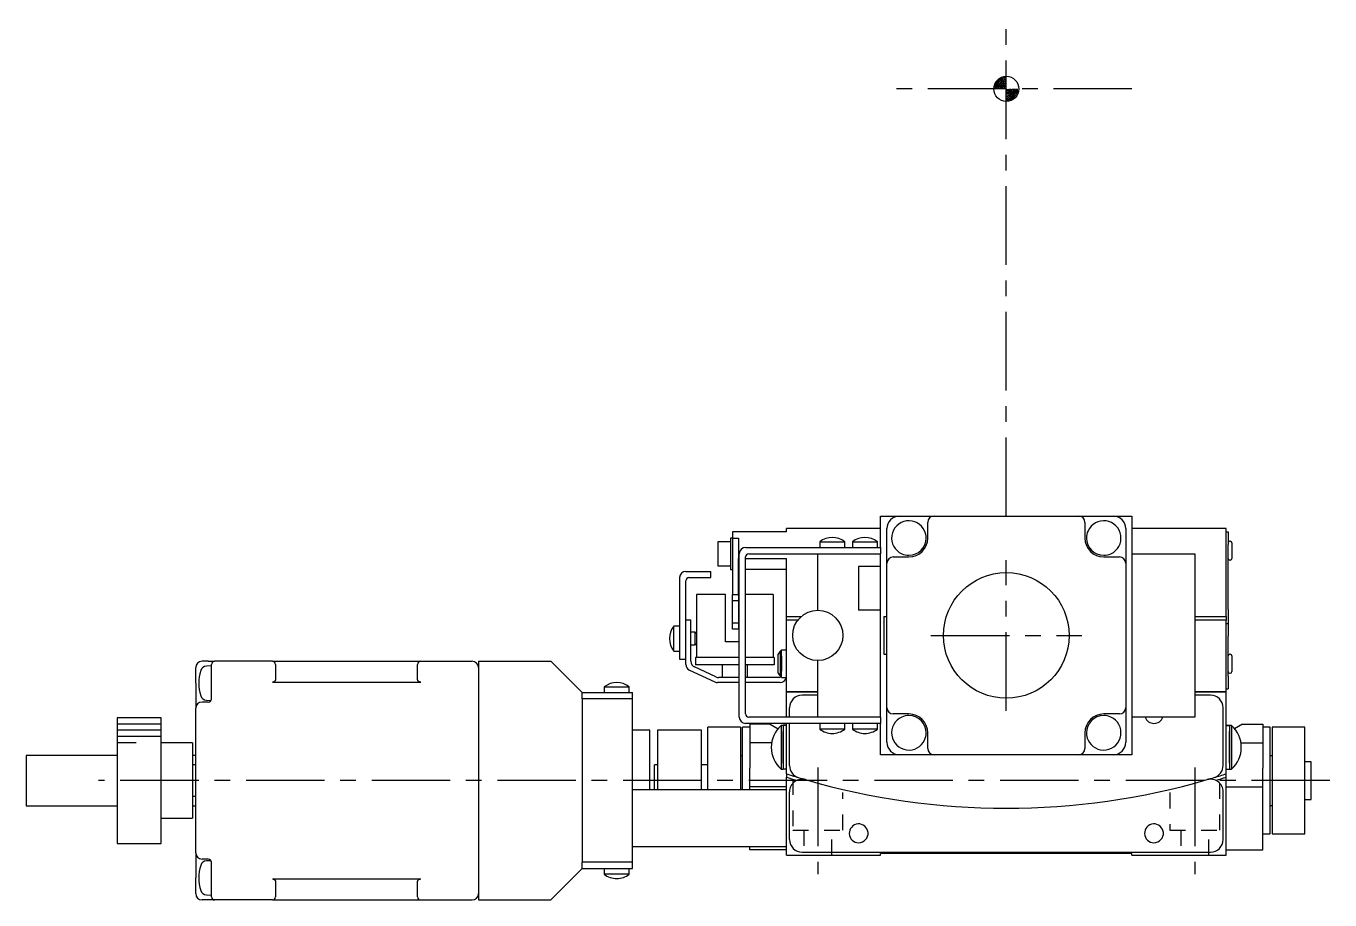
# Model space of a CAD drawing. Extents: x 124 to 837, y 27 to 513.
# Drawn here: x 210.3 to 417.7, y 64.5 to 203.6 of the extents above; entities that cross this region are included whole.
import ezdxf

# ---------------------------------------------------------------- set-up
doc = ezdxf.new("R2010")
doc.units = 0
doc.header["$LTSCALE"] = 10
doc.linetypes.add('CENTER', pattern=[2, 1.25, -0.25, 0.25, -0.25])
doc.linetypes.add('DOT', pattern=[0.5, 0.25, -0.25])
for name, color, linetype in [('1', 7, 'CONTINUOUS'), ('11', 7, 'CONTINUOUS'), ('2', 7, 'CONTINUOUS')]:
    doc.layers.add(name, color=color, linetype=linetype)

msp = doc.modelspace()

# ---------------------------------------------------------------- linework, layer by layer
at = {"layer": '1', "color": 7, "linetype": 'CONTINUOUS'}
for p, q in [((346.249999, 120.55), (346.249999, 125.55)), ((346.249999, 125.55), (349.249999, 125.55)), ((349.249999, 125.55), (353.335785, 125.55)), ((349.249999, 125.55), (350.601767, 125.55)), ((353.335785, 125.55), (354.749999, 125.55)), ((353.749999, 122.05), (353.749999, 124.55)), ((354.749999, 125.55), (377.749999, 125.55)), ((377.749999, 125.55), (379.164213, 125.55)), ((378.749999, 124.55), (378.749999, 122.05)), ((379.164213, 125.55), (383.249999, 125.55)), ((381.898231, 125.55), (383.249999, 125.55)), ((383.249999, 125.55), (386.249999, 125.55)), ((386.249999, 125.55), (386.249999, 87.55)), ((322.649999, 123.05), (322.649999, 122.05)), ((331.249999, 123.05), (322.649999, 123.05)), ((346.249999, 123.55), (331.249999, 123.55)), ((331.249999, 123.05), (331.249999, 123.55)), ((347.249999, 119.464214), (347.249999, 123.55)), ((347.249999, 122.198232), (347.249999, 123.55)), ((385.249999, 123.55), (385.249999, 119.464214)), ((385.249999, 123.55), (385.249999, 122.198232)), ((401.249999, 123.55), (386.249999, 123.55)), ((401.249999, 109.55), (401.249999, 123.55)), ((401.249999, 123.05), (401.549999, 123.05)), ((401.549999, 123.05), (401.549999, 121.05)), ((320.349999, 121.45), (320.349999, 117.65)), ((320.349999, 121.45), (320.349999, 117.65)), ((322.349999, 121.45), (320.349999, 121.45)), ((322.349999, 122.05), (322.349999, 119.55)), ((322.649999, 122.05), (322.349999, 122.05)), ((322.649999, 122.05), (323.649999, 122.05)), ((322.649999, 122.05), (322.649999, 113.05)), ((323.649999, 122.05), (323.649999, 118.81327)), ((324.749999, 120.55), (346.249999, 120.55)), ((336.549999, 121.447999), (338.553457, 121.447999)), ((336.549999, 121.447999), (336.549999, 120.55)), ((338.553457, 121.447999), (340.549999, 121.447999)), ((340.549999, 120.55), (340.549999, 121.447999)), ((341.749999, 121.447999), (343.753457, 121.447999)), ((341.749999, 121.447999), (341.749999, 120.55)), ((343.753457, 121.447999), (345.749999, 121.447999)), ((345.749999, 120.55), (345.749999, 121.447999)), ((346.249999, 120.55), (346.249999, 119.55)), ((401.549999, 110.696213), (401.549999, 121.05)), ((401.899999, 121.550001), (401.799999, 121.550001)), ((402.149999, 121.300001), (402.149999, 118.800001)), ((402.149999, 121.300001), (402.149999, 120.173601)), ((322.349999, 119.55), (322.349999, 117.05)), ((323.649999, 118.81327), (323.749999, 118.81327)), ((323.649999, 118.407718), (323.649999, 118.81327)), ((323.649999, 113.05), (323.649999, 118.407718)), ((323.749999, 93.55), (323.749999, 119.55)), ((324.749999, 94.05), (324.749999, 119.05)), ((324.749999, 118.81327), (331.249999, 118.81327)), ((325.249999, 119.55), (346.249999, 119.55)), ((331.249999, 109.55), (331.249999, 118.81327)), ((336.249999, 110.55), (336.249999, 119.55)), ((346.249999, 117.55), (346.249999, 119.55)), ((347.249999, 118.05), (347.249999, 119.464214)), ((348.249999, 119.05), (350.749999, 119.05)), ((381.749999, 119.05), (384.249999, 119.05)), ((385.249999, 119.464214), (385.249999, 118.05)), ((386.249999, 119.55), (396.249999, 119.55)), ((396.249999, 119.55), (396.249999, 93.55)), ((401.799999, 118.550001), (401.899999, 118.550001)), ((402.149999, 120.173601), (402.149999, 118.800001)), ((315.249999, 116.75), (319.249999, 116.75)), ((319.249999, 115.75), (319.249999, 116.75)), ((320.349999, 117.65), (322.349999, 117.65)), ((322.349999, 117.05), (322.649999, 117.05)), ((323.749999, 117.05), (323.649999, 117.05)), ((331.249999, 117.05), (324.749999, 117.05)), ((342.749999, 117.55), (342.749999, 110.55)), ((346.249999, 117.55), (342.749999, 117.55)), ((346.249999, 110.55), (346.249999, 117.55)), ((347.249999, 95.05), (347.249999, 118.05)), ((385.249999, 118.05), (385.249999, 95.05)), ((314.249999, 115.75), (314.249999, 102.75)), ((315.249999, 102.75), (315.249999, 115.25)), ((315.749999, 115.75), (319.249999, 115.75)), ((316.950003, 113.05), (316.950003, 103.05)), ((321.550003, 113.05), (316.950003, 113.05)), ((321.550003, 105.55), (321.550003, 113.05)), ((322.649999, 113.05), (323.649999, 113.05)), ((322.649999, 112.05), (322.649999, 113.05)), ((323.649999, 112.05), (322.649999, 112.05)), ((322.649999, 108.55), (322.649999, 112.05)), ((323.649999, 113.05), (323.649999, 112.05)), ((323.649999, 112.05), (323.649999, 108.55)), ((329.150003, 113.05), (324.749999, 113.05)), ((329.150003, 113.05), (329.150003, 103.05)), ((346.249999, 110.55), (342.749999, 110.55)), ((346.249999, 93.55), (346.249999, 110.55)), ((401.549999, 110.696213), (401.549999, 108.83433)), ((313.352, 106.715643), (313.352, 108.05)), ((314.249999, 108.05), (313.352, 108.05)), ((315.249999, 109.05), (316.049999, 109.05)), ((316.049999, 102.435003), (316.049999, 109.05)), ((322.649999, 108.55), (323.649999, 108.55)), ((322.649999, 107.55), (322.649999, 108.55)), ((323.649999, 108.55), (323.649999, 107.55)), ((331.249999, 109.00859), (331.249999, 109.55)), ((331.249999, 109.55), (333.604248, 109.55)), ((331.249999, 97.55), (331.249999, 109.00859)), ((333.094791, 109.00859), (331.249999, 109.00859)), ((346.749999, 109.55), (346.749999, 103.55)), ((346.749999, 109.55), (347.249999, 109.55)), ((396.249999, 109.55), (401.249999, 109.55)), ((401.249999, 109.00859), (396.249999, 109.00859)), ((401.249999, 109.55), (401.249999, 109.00859)), ((401.249999, 97.55), (401.249999, 109.00859)), ((401.549999, 108.413613), (401.249999, 108.413613)), ((401.549999, 108.83433), (401.549999, 108.413613)), ((401.549999, 108.413613), (401.549999, 106.413613)), ((313.352, 104.05), (313.352, 106.715643)), ((316.749999, 107.05), (316.049999, 107.05)), ((316.749999, 106.382822), (316.749999, 107.05)), ((316.950003, 106.849996), (316.749999, 107.05)), ((316.749999, 105.05), (316.749999, 106.382822)), ((323.649999, 107.55), (322.649999, 107.55)), ((401.549999, 100.05), (401.549999, 106.413613)), ((313.352, 104.05), (314.249999, 104.05)), ((316.049999, 105.05), (316.749999, 105.05)), ((316.749999, 105.05), (316.950003, 105.250004)), ((323.749999, 105.55), (321.550003, 105.55)), ((330.238674, 104.05), (329.949999, 103.55)), ((330.449999, 104.05), (330.238674, 104.05)), ((330.238674, 104.05), (330.238674, 100.05)), ((330.449999, 103.25), (330.449999, 104.25)), ((330.449999, 104.25), (331.249999, 104.25)), ((239.249999, 102.45), (238.249999, 102.45)), ((239.749999, 101.7), (238.946275, 101.657879)), ((239.249999, 102.45), (240.249999, 102.45)), ((239.749999, 100.45), (239.749999, 101.95)), ((249.449999, 102.45), (240.249999, 102.45)), ((249.449999, 102.45), (273.049999, 102.45)), ((249.949999, 101.95), (249.949999, 100.45)), ((272.549999, 100.45), (272.549999, 101.95)), ((273.049999, 102.45), (281.249999, 102.45)), ((282.249999, 102.45), (282.249999, 64.45)), ((282.249999, 102.45), (293.749999, 102.45)), ((298.749999, 97.45), (293.749999, 102.45)), ((314.249999, 102.75), (315.249999, 102.75)), ((315.249999, 101.925347), (315.249999, 102.75)), ((323.749999, 103.05), (316.800003, 103.05)), ((316.800003, 103.05), (316.800003, 101.85)), ((323.749999, 101.85), (316.800003, 101.85)), ((321.049999, 101.85), (321.049999, 99.85)), ((329.300003, 103.05), (324.749999, 103.05)), ((329.300003, 101.85), (324.749999, 101.85)), ((325.049999, 99.85), (325.049999, 101.85)), ((329.300003, 103.05), (329.300003, 101.85)), ((329.949999, 102.129106), (329.949999, 103.55)), ((329.949999, 100.55), (329.949999, 102.129106)), ((330.449999, 103.25), (330.449999, 100.85)), ((336.249999, 93.55), (336.249999, 102.55)), ((346.749999, 103.55), (347.249999, 103.55)), ((401.899999, 103.550001), (401.799999, 103.550001)), ((402.149999, 103.300001), (402.149999, 100.800001)), ((402.149999, 103.300001), (402.149999, 102.173601)), ((402.149999, 102.173601), (402.149999, 100.800001)), ((237.249999, 98.95), (237.249999, 101.45)), ((239.749999, 96.364214), (239.749999, 100.45)), ((249.949999, 100.45), (249.949999, 99.598232)), ((272.549999, 99.598232), (272.549999, 100.45)), ((315.827381, 101.019039), (319.849075, 99.143692)), ((320.026431, 99.943692), (316.627381, 101.528695)), ((323.749999, 99.85), (320.449049, 99.85)), ((330.049999, 99.85), (324.749999, 99.85)), ((329.949999, 100.55), (330.238674, 100.05)), ((330.238674, 100.05), (330.449999, 100.05)), ((330.449999, 99.85), (330.449999, 100.85)), ((330.449999, 99.85), (331.229795, 99.85)), ((331.229795, 99.85), (331.249999, 100.05)), ((401.549999, 100.05), (401.549999, 98.05)), ((401.799999, 100.550001), (401.899999, 100.550001)), ((237.249999, 98.95), (237.249999, 94.95)), ((249.474533, 99.098835), (249.449999, 99.098232)), ((249.449999, 99.098232), (273.049999, 99.098232)), ((249.499008, 99.10064), (249.474533, 99.098835)), ((249.523364, 99.103644), (249.499008, 99.10064)), ((249.547544, 99.10784), (249.523364, 99.103644)), ((249.571489, 99.113217), (249.547544, 99.10784)), ((249.595141, 99.119762), (249.571489, 99.113217)), ((249.618444, 99.12746), (249.595141, 99.119762)), ((249.641341, 99.136293), (249.618444, 99.12746)), ((249.663777, 99.146238), (249.641341, 99.136293)), ((249.685697, 99.157272), (249.663777, 99.146238)), ((249.70705, 99.169368), (249.685697, 99.157272)), ((249.727784, 99.182497), (249.70705, 99.169368)), ((249.747849, 99.196629), (249.727784, 99.182497)), ((249.767196, 99.211727), (249.747849, 99.196629)), ((249.785778, 99.227757), (249.767196, 99.211727)), ((249.803552, 99.244679), (249.785778, 99.227757)), ((249.820475, 99.262453), (249.803552, 99.244679)), ((249.836504, 99.281036), (249.820475, 99.262453)), ((249.851603, 99.300383), (249.836504, 99.281036)), ((249.865734, 99.320447), (249.851603, 99.300383)), ((249.878863, 99.341181), (249.865734, 99.320447)), ((249.89096, 99.362534), (249.878863, 99.341181)), ((249.901994, 99.384455), (249.89096, 99.362534)), ((249.911939, 99.406891), (249.901994, 99.384455)), ((249.920771, 99.429787), (249.911939, 99.406891)), ((249.928469, 99.45309), (249.920771, 99.429787)), ((249.935015, 99.476742), (249.928469, 99.45309)), ((249.940392, 99.500687), (249.935015, 99.476742)), ((249.944587, 99.524867), (249.940392, 99.500687)), ((249.947591, 99.549224), (249.944587, 99.524867)), ((249.949397, 99.573698), (249.947591, 99.549224)), ((249.949999, 99.598232), (249.949397, 99.573698)), ((272.550601, 99.573698), (272.549999, 99.598232)), ((272.552407, 99.549224), (272.550601, 99.573698)), ((272.555411, 99.524867), (272.552407, 99.549224)), ((272.559606, 99.500687), (272.555411, 99.524867)), ((272.564983, 99.476742), (272.559606, 99.500687)), ((272.571529, 99.45309), (272.564983, 99.476742)), ((272.579227, 99.429787), (272.571529, 99.45309)), ((272.588059, 99.406891), (272.579227, 99.429787)), ((272.598004, 99.384455), (272.588059, 99.406891)), ((272.609038, 99.362534), (272.598004, 99.384455)), ((272.621135, 99.341181), (272.609038, 99.362534)), ((272.634264, 99.320447), (272.621135, 99.341181)), ((272.648395, 99.300383), (272.634264, 99.320447)), ((272.663494, 99.281036), (272.648395, 99.300383)), ((272.679523, 99.262453), (272.663494, 99.281036)), ((272.696446, 99.244679), (272.679523, 99.262453)), ((272.714219, 99.227757), (272.696446, 99.244679)), ((272.732802, 99.211727), (272.714219, 99.227757)), ((272.752149, 99.196629), (272.732802, 99.211727)), ((272.772214, 99.182497), (272.752149, 99.196629)), ((272.792948, 99.169368), (272.772214, 99.182497)), ((272.814301, 99.157272), (272.792948, 99.169368)), ((272.836221, 99.146238), (272.814301, 99.157272)), ((272.858657, 99.136293), (272.836221, 99.146238)), ((272.881554, 99.12746), (272.858657, 99.136293)), ((272.904857, 99.119762), (272.881554, 99.12746)), ((272.928509, 99.113217), (272.904857, 99.119762)), ((272.952454, 99.10784), (272.928509, 99.113217)), ((272.976634, 99.103644), (272.952454, 99.10784)), ((273.00099, 99.10064), (272.976634, 99.103644)), ((273.025465, 99.098835), (273.00099, 99.10064)), ((273.049999, 99.098232), (273.025465, 99.098835)), ((302.249999, 98.347999), (302.249999, 97.45)), ((302.250002, 98.347999), (306.249999, 98.347999)), ((306.249999, 97.45), (306.249999, 98.347999)), ((323.749999, 99.05), (320.271694, 99.05)), ((330.249999, 99.05), (324.749999, 99.05)), ((331.249999, 93.55), (331.249999, 97.55)), ((336.249999, 97.55), (331.249999, 97.55)), ((331.249999, 97.55), (336.249999, 97.55)), ((401.249999, 97.55), (396.249999, 97.55)), ((396.249999, 97.55), (401.249999, 97.55)), ((401.249999, 98.05), (401.549999, 98.05)), ((401.249999, 84.530506), (401.249999, 97.55)), ((239.249999, 95.95), (238.249999, 95.95)), ((238.946275, 96.242121), (239.684962, 96.203408)), ((298.749999, 96.45), (298.749999, 97.45)), ((298.749999, 97.45), (306.749999, 97.45)), ((298.749999, 96.45), (298.749999, 70.45)), ((306.749999, 96.45), (298.749999, 96.45)), ((306.749999, 96.45), (306.749999, 97.45)), ((306.749999, 70.45), (306.749999, 96.45)), ((336.249999, 97.05), (333.749999, 97.05)), ((398.749999, 97.05), (396.249999, 97.05)), ((224.749999, 93.45), (224.749999, 73.45)), ((231.749999, 93.45), (224.749999, 93.45)), ((231.749999, 73.45), (231.749999, 93.45)), ((237.249999, 71.95), (237.249999, 94.95)), ((346.249999, 93.55), (325.249999, 93.55)), ((331.749999, 93.55), (331.749999, 95.05)), ((346.249999, 93.55), (346.249999, 92.55)), ((347.249999, 93.635786), (347.249999, 95.05)), ((347.249999, 89.55), (347.249999, 93.635786)), ((350.749999, 94.05), (348.249999, 94.05)), ((384.249999, 94.05), (381.749999, 94.05)), ((385.249999, 95.05), (385.249999, 93.635786)), ((385.249999, 93.635786), (385.249999, 89.55)), ((396.249999, 93.55), (386.249999, 93.55)), ((400.749999, 85.846704), (400.749999, 95.05)), ((309.499999, 91.45), (306.749999, 91.45)), ((309.499999, 81.95), (309.499999, 91.45)), ((310.749999, 91.45), (310.749999, 81.95)), ((317.749999, 91.45), (310.749999, 91.45)), ((317.749999, 81.95), (317.749999, 91.45)), ((318.749999, 81.95), (318.749999, 91.95)), ((323.949999, 91.95), (318.749999, 91.95)), ((323.949999, 91.95), (323.949999, 81.95)), ((324.249999, 81.95), (324.249999, 91.95)), ((325.449999, 91.95), (324.249999, 91.95)), ((346.249999, 92.55), (324.749999, 92.55)), ((328.651923, 92.45), (325.449999, 92.45)), ((325.449999, 92.45), (325.449999, 89.45)), ((328.651923, 92.45), (329.936405, 91.708404)), ((330.75, 92.189457), (330.407386, 92.189457)), ((330.407386, 92.189457), (330.407386, 85.289457)), ((331.249999, 92.248001), (330.75, 92.248001)), ((330.75, 92.248001), (330.75, 92.239459)), ((330.75, 92.248001), (330.75, 92.239459)), ((330.75, 92.239459), (330.75, 92.189457)), ((330.75, 92.239459), (330.75, 85.239459)), ((331.25, 92.239459), (330.75, 92.239459)), ((330.75, 92.189457), (330.75, 91.239459)), ((330.75, 92.189457), (330.75, 85.289457)), ((331.249999, 84.530506), (331.249999, 92.55)), ((331.749999, 85.846704), (331.749999, 92.55)), ((336.549999, 92.55), (336.549999, 91.652001)), ((338.571055, 91.652001), (336.549999, 91.652001)), ((340.549999, 91.652001), (338.571055, 91.652001)), ((340.549999, 91.652001), (340.549999, 92.55)), ((341.749999, 92.55), (341.749999, 91.652001)), ((343.771055, 91.652001), (341.749999, 91.652001)), ((345.749999, 91.652001), (343.771055, 91.652001)), ((345.749999, 91.652001), (345.749999, 92.55)), ((346.249999, 87.55), (346.249999, 92.55)), ((401.249998, 92.239459), (401.749998, 92.239459)), ((401.249999, 92.248001), (401.749998, 92.248001)), ((401.749998, 92.248001), (401.749998, 92.239459)), ((401.749998, 92.248001), (401.749998, 92.239459)), ((401.749998, 92.239459), (401.749998, 85.239459)), ((401.749998, 92.239459), (401.749998, 92.189457)), ((401.749998, 92.189457), (401.749998, 91.239459)), ((402.092612, 92.189457), (401.749998, 92.189457)), ((401.749998, 92.189457), (401.749998, 85.289457)), ((402.092612, 92.189457), (402.092612, 85.289457)), ((403.848075, 92.45), (402.563593, 91.708404)), ((403.848075, 92.45), (407.049999, 92.45)), ((407.049999, 92.45), (407.049999, 89.45)), ((408.249999, 91.95), (407.049999, 91.95)), ((408.249999, 74.95), (408.249999, 91.95)), ((408.549999, 91.95), (408.549999, 74.95)), ((413.749999, 91.95), (408.549999, 91.95)), ((413.749999, 74.95), (413.749999, 91.95)), ((236.749999, 89.45), (231.749999, 89.45)), ((236.749999, 89.45), (236.749999, 77.45)), ((325.449999, 89.45), (325.449999, 85.45)), ((328.905209, 89.45), (325.449999, 89.45)), ((330.75, 88.839459), (330.75, 91.239459)), ((347.249999, 89.55), (347.249999, 90.901768)), ((353.749999, 88.55), (353.749999, 91.05)), ((378.749999, 91.05), (378.749999, 88.55)), ((385.249999, 90.901768), (385.249999, 89.55)), ((401.749998, 88.839459), (401.749998, 91.239459)), ((403.594789, 89.45), (407.049999, 89.45)), ((407.049999, 89.45), (407.049999, 85.45)), ((210.250001, 87.45), (210.250001, 83.45)), ((224.749999, 87.45), (210.250001, 87.45)), ((237.249999, 87.45), (236.749999, 87.45)), ((324.249999, 87.4), (323.949999, 87.4)), ((330.75, 86.239459), (330.75, 88.839459)), ((349.249999, 87.55), (346.249999, 87.55)), ((353.335785, 87.55), (349.249999, 87.55)), ((350.601767, 87.55), (349.249999, 87.55)), ((354.749999, 87.55), (353.335785, 87.55)), ((377.749999, 87.55), (354.749999, 87.55)), ((379.164213, 87.55), (377.749999, 87.55)), ((383.249999, 87.55), (379.164213, 87.55)), ((383.249999, 87.55), (381.898231, 87.55)), ((386.249999, 87.55), (383.249999, 87.55)), ((401.749998, 86.239459), (401.749998, 88.839459)), ((408.549999, 87.4), (408.249999, 87.4)), ((237.249999, 85.95), (236.749999, 85.95)), ((310.249999, 83.45), (310.249999, 85.95)), ((310.749999, 85.95), (310.249999, 85.95)), ((318.749999, 85.95), (317.749999, 85.95)), ((325.449999, 82.45), (325.449999, 85.45)), ((330.407386, 85.289457), (330.75, 85.289457)), ((330.75, 86.239459), (330.75, 85.289457)), ((330.75, 85.289457), (330.75, 85.239459)), ((331.25, 85.239459), (330.75, 85.239459)), ((401.249998, 85.239459), (401.749998, 85.239459)), ((401.749998, 86.239459), (401.749998, 85.291769)), ((401.749998, 85.291769), (401.749998, 85.239459)), ((401.749998, 85.289457), (402.092612, 85.289457)), ((407.049999, 82.45), (407.049999, 85.45)), ((414.749999, 86.45), (413.749999, 86.45)), ((414.749999, 83.45), (414.749999, 86.45)), ((210.250001, 83.45), (210.250001, 79.45)), ((310.249999, 81.95), (310.249999, 83.45)), ((331.249999, 84.530506), (331.249999, 84.005488)), ((331.249999, 71.55), (331.249999, 84.005488)), ((401.249999, 84.005488), (401.249999, 84.530507)), ((401.249999, 71.55), (401.249999, 84.005488)), ((414.749999, 80.45), (414.749999, 83.45)), ((236.749999, 80.95), (237.249999, 80.95)), ((331.249999, 81.95), (306.749999, 81.95)), ((331.249999, 82.45), (325.449999, 82.45)), ((325.449999, 81.95), (325.449999, 82.45)), ((331.749999, 74.05), (331.749999, 81.67507)), ((400.749999, 74.05), (400.749999, 81.67507)), ((401.249999, 82.45), (407.049999, 82.45)), ((407.049999, 72.45), (407.049999, 82.45)), ((210.250001, 79.45), (224.749999, 79.45)), ((236.749999, 79.45), (237.249999, 79.45)), ((408.249999, 79.5), (408.549999, 79.5)), ((413.749999, 80.45), (414.749999, 80.45)), ((231.749999, 77.45), (236.749999, 77.45)), ((407.049999, 74.95), (408.249999, 74.95)), ((408.549999, 74.95), (413.749999, 74.95)), ((224.749999, 73.45), (231.749999, 73.45)), ((306.749999, 72.95), (331.249999, 72.95)), ((325.449999, 72.45), (325.449999, 72.95)), ((237.249999, 71.95), (237.249999, 67.95)), ((239.249999, 70.95), (238.249999, 70.95)), ((239.684962, 70.696592), (238.946275, 70.657879)), ((331.249999, 72.45), (325.449999, 72.45)), ((331.249999, 71.55), (346.249999, 71.55)), ((333.749999, 72.05), (398.749999, 72.05)), ((386.249999, 71.85), (346.249999, 71.85)), ((346.249999, 71.55), (346.249999, 71.85)), ((386.249999, 71.55), (386.249999, 71.85)), ((386.249999, 71.55), (401.249999, 71.55)), ((401.249999, 72.45), (407.049999, 72.45)), ((239.749999, 66.45), (239.749999, 70.535786)), ((293.749999, 64.45), (298.749999, 69.45)), ((306.749999, 70.45), (298.749999, 70.45)), ((298.749999, 69.45), (298.749999, 70.45)), ((298.749999, 69.45), (306.749999, 69.45)), ((302.249999, 69.45), (302.249999, 68.552001)), ((306.249999, 68.552001), (302.25011, 68.552001)), ((306.249999, 68.552001), (306.249999, 69.45)), ((306.749999, 69.45), (306.749999, 70.45)), ((237.249999, 65.45), (237.249999, 67.95)), ((239.749999, 64.95), (239.749999, 66.45)), ((249.449999, 67.801768), (273.049999, 67.801768)), ((249.449999, 67.801768), (249.474533, 67.801165)), ((249.474533, 67.801165), (249.499008, 67.79936)), ((249.499008, 67.79936), (249.523364, 67.796356)), ((249.523364, 67.796356), (249.547544, 67.79216)), ((249.547544, 67.79216), (249.571489, 67.786783)), ((249.571489, 67.786783), (249.595141, 67.780238)), ((249.595141, 67.780238), (249.618444, 67.77254)), ((249.618444, 67.77254), (249.641341, 67.763707)), ((249.641341, 67.763707), (249.663777, 67.753762)), ((249.663777, 67.753762), (249.685697, 67.742728)), ((249.685697, 67.742728), (249.70705, 67.730632)), ((249.70705, 67.730632), (249.727784, 67.717503)), ((249.727784, 67.717503), (249.747849, 67.703371)), ((249.747849, 67.703371), (249.767196, 67.688273)), ((249.767196, 67.688273), (249.785778, 67.672243)), ((249.785778, 67.672243), (249.803552, 67.655321)), ((249.803552, 67.655321), (249.820475, 67.637547)), ((249.820475, 67.637547), (249.836504, 67.618964)), ((249.836504, 67.618964), (249.851603, 67.599617)), ((249.851603, 67.599617), (249.865734, 67.579553)), ((249.865734, 67.579553), (249.878863, 67.558819)), ((249.878863, 67.558819), (249.89096, 67.537466)), ((249.89096, 67.537466), (249.901994, 67.515545)), ((249.901994, 67.515545), (249.911939, 67.493109)), ((249.911939, 67.493109), (249.920771, 67.470213)), ((249.920771, 67.470213), (249.928469, 67.44691)), ((249.928469, 67.44691), (249.935015, 67.423258)), ((249.935015, 67.423258), (249.940392, 67.399313)), ((249.940392, 67.399313), (249.944587, 67.375133)), ((249.944587, 67.375133), (249.947591, 67.350776)), ((249.947591, 67.350776), (249.949397, 67.326302)), ((249.949397, 67.326302), (249.949999, 67.301768)), ((249.949999, 67.301768), (249.949999, 66.45)), ((249.949999, 66.45), (249.949999, 64.95)), ((272.549999, 67.301768), (272.550601, 67.326302)), ((272.549999, 66.45), (272.549999, 67.301768)), ((272.549999, 64.95), (272.549999, 66.45)), ((272.550601, 67.326302), (272.552407, 67.350776)), ((272.552407, 67.350776), (272.555411, 67.375133)), ((272.555411, 67.375133), (272.559606, 67.399313)), ((272.559606, 67.399313), (272.564983, 67.423258)), ((272.564983, 67.423258), (272.571529, 67.44691)), ((272.571529, 67.44691), (272.579227, 67.470213)), ((272.579227, 67.470213), (272.588059, 67.493109)), ((272.588059, 67.493109), (272.598004, 67.515545)), ((272.598004, 67.515545), (272.609038, 67.537466)), ((272.609038, 67.537466), (272.621135, 67.558819)), ((272.621135, 67.558819), (272.634264, 67.579553)), ((272.634264, 67.579553), (272.648395, 67.599617)), ((272.648395, 67.599617), (272.663494, 67.618964)), ((272.663494, 67.618964), (272.679523, 67.637547)), ((272.679523, 67.637547), (272.696446, 67.655321)), ((272.696446, 67.655321), (272.714219, 67.672243)), ((272.714219, 67.672243), (272.732802, 67.688273)), ((272.732802, 67.688273), (272.752149, 67.703371)), ((272.752149, 67.703371), (272.772214, 67.717503)), ((272.772214, 67.717503), (272.792948, 67.730632)), ((272.792948, 67.730632), (272.814301, 67.742728)), ((272.814301, 67.742728), (272.836221, 67.753762)), ((272.836221, 67.753762), (272.858657, 67.763707)), ((272.858657, 67.763707), (272.881554, 67.77254)), ((272.881554, 67.77254), (272.904857, 67.780238)), ((272.904857, 67.780238), (272.928509, 67.786783)), ((272.928509, 67.786783), (272.952454, 67.79216)), ((272.952454, 67.79216), (272.976634, 67.796356)), ((272.976634, 67.796356), (273.00099, 67.79936)), ((273.00099, 67.79936), (273.025465, 67.801165)), ((273.025465, 67.801165), (273.049999, 67.801768)), ((239.249999, 64.45), (238.249999, 64.45)), ((238.946275, 65.242121), (239.749999, 65.2)), ((240.249999, 64.45), (239.249999, 64.45)), ((249.449999, 64.45), (240.249999, 64.45)), ((249.449999, 64.45), (273.049999, 64.45)), ((273.049999, 64.45), (281.249999, 64.45)), ((282.249999, 64.45), (293.749999, 64.45))]:
    msp.add_line(p, q, dxfattribs=at)
at = {"layer": '1', "color": 4, "linetype": 'DOT'}
for p, q in [((332.249999, 83.690763), (332.249999, 75.55)), ((400.249999, 75.55), (400.249999, 83.690999)), ((340.249999, 75.55), (340.249999, 81.527681)), ((392.249999, 81.527875), (392.249999, 75.55)), ((332.249999, 75.55), (340.249999, 75.55)), ((333.999999, 75.55), (333.999999, 71.55)), ((338.499999, 71.55), (338.499999, 75.55)), ((392.249999, 75.55), (400.249999, 75.55)), ((393.999999, 75.55), (393.999999, 71.55)), ((398.499999, 71.55), (398.499999, 75.55))]:
    msp.add_line(p, q, dxfattribs=at)
at = {"layer": '1', "color": 7, "linetype": 'CONTINUOUS'}
for centre, radius in [((366.249999, 193.55), 2), ((366.249999, 106.55), 10), ((336.249999, 106.55), 4)]:
    msp.add_circle(centre, radius, dxfattribs=at)
for centre, radius, start, end in [((366.249999, 193.55), 1.8, 90, 180), ((366.249999, 193.55), 1.6, 90, 180), ((366.249999, 193.55), 1.4, 90, 179.999955), ((366.249999, 193.55), 1.2, 90, 179.99997), ((366.249999, 193.55), 1, 90, 179.999964), ((366.249997, 193.550002), 0.799999, 89.999799, 180.000086), ((366.249999, 193.55), 0.6, 89.99994, 180), ((366.249999, 193.55), 0.4, 90, 180), ((366.249999, 193.55), 0.2, 90, 180), ((366.249999, 193.55), 0.6, 269.99994, 0), ((366.249999, 193.55), 1.8, 270, 0), ((366.249999, 193.55), 1.6, 270, 0), ((366.249999, 193.55), 0.4, 270, 0), ((366.249999, 193.55), 0.2, 270, 0), ((366.249999, 193.55), 1.2, 270, 359.99997), ((366.249999, 193.55), 1.4, 270, 359.999955), ((366.249999, 193.55), 1, 270, 359.999964), ((366.249997, 193.550002), 0.799999, 270.000201, 359.999914), ((349.249999, 123.55), 2, 90, 180), ((350.749999, 122.05), 2.75, 24.619977, 245.380023), ((354.749999, 124.55), 1, 90, 180), ((377.749999, 124.55), 1, 0, 90), ((381.749999, 122.05), 2.75, 294.619977, 155.380023), ((383.249999, 123.55), 2, 0, 90), ((350.746918, 122.057513), 2.749683, 359.84344, 24.450906), ((381.761478, 122.055706), 2.758076, 155.587121, 180.118533), ((324.749999, 119.55), 1, 90, 180), ((338.549999, 118.95), 3.2, 51.317813, 128.682187), ((343.749999, 118.95), 3.2, 51.317813, 128.682187), ((350.749999, 122.05), 3, 270, 0), ((350.749999, 122.05), 2.746592, 270, 0), ((381.749999, 122.05), 3, 180, 270), ((381.749999, 122.05), 2.746592, 180, 270), ((401.799999, 121.300001), 0.25, 90, 180), ((401.899999, 121.300001), 0.25, 0, 90), ((325.249999, 119.05), 0.5, 90, 180), ((348.249999, 118.05), 1, 90, 180), ((350.744303, 122.061526), 2.758123, 245.587333, 270.118321), ((381.757523, 122.053033), 2.749634, 269.843221, 294.451125), ((384.249999, 118.05), 1, 0, 90), ((401.799999, 118.800001), 0.25, 180, 270), ((401.899999, 118.800001), 0.25, 270, 0), ((315.249999, 115.75), 1, 90, 180), ((315.749999, 115.25), 0.5, 90, 180), ((315.849999, 106.05), 3.2, 141.317813, 218.682187), ((238.249999, 101.45), 1, 90, 180), ((240.249999, 101.95), 0.5, 90, 180), ((249.449999, 101.95), 0.5, 0, 90), ((273.049999, 101.95), 0.5, 90, 180), ((281.249999, 101.45), 1, 0, 90), ((316.249999, 101.925347), 1, 180, 245), ((317.049999, 102.435003), 1, 180, 245), ((401.799999, 103.300001), 0.25, 90, 180), ((401.899999, 103.300001), 0.25, 0, 90), ((244.749999, 98.95), 7, 163.448632, 196.551368), ((238.998611, 100.659249), 1, 92.999972, 163.448664), ((320.449049, 100.85), 1, 245, 270), ((330.049999, 100.25), 0.4, 270, 330), ((330.249999, 100.05), 1, 270, 348.463041), ((401.799999, 100.800001), 0.25, 180, 270), ((401.899999, 100.800001), 0.25, 270, 0), ((304.249999, 95.85), 3.2, 51.317813, 128.682187), ((320.271694, 100.05), 1, 245, 270), ((238.249999, 94.95), 1, 90, 180), ((238.998611, 97.240751), 1, 196.551336, 267.000028), ((239.249999, 96.45), 0.5, 270, 0), ((333.749999, 95.05), 2, 90, 180), ((398.749999, 95.05), 2, 0, 90), ((324.749999, 93.55), 1, 180, 270), ((325.249999, 94.05), 0.5, 180, 270), ((348.249999, 95.05), 1, 180, 270), ((350.749999, 91.05), 2.75, 114.619977, 335.380023), ((350.742475, 91.046967), 2.749634, 89.843221, 114.451125), ((350.749999, 91.05), 3, 0, 90), ((350.749999, 91.05), 2.746592, 0, 90), ((381.749999, 91.05), 3, 90, 180), ((381.749999, 91.05), 2.746592, 90, 180), ((381.749999, 91.05), 2.75, 204.619977, 65.380023), ((381.755706, 91.038526), 2.758071, 65.587098, 90.118556), ((384.249999, 95.05), 1, 270, 0), ((389.749999, 94.05), 1.5, 199.471221, 270), ((389.749999, 94.05), 1.5, 270, 340.528779), ((333.45, 88.739457), 4.6, 131.409622, 228.590378), ((338.549999, 94.15), 3.2, 231.317813, 270), ((338.549999, 94.15), 3.2, 270, 308.682187), ((343.749999, 94.15), 3.2, 231.317813, 270), ((343.749999, 94.15), 3.2, 270, 308.682187), ((399.049998, 88.739457), 4.6, 311.409622, 48.590378), ((349.249999, 89.55), 2, 180, 270), ((350.738473, 91.044304), 2.758123, 335.587333, 0.118321), ((381.753032, 91.042476), 2.749634, 179.843221, 204.451125), ((383.249999, 89.55), 2, 270, 0), ((354.749999, 88.55), 1, 180, 270), ((377.749999, 88.55), 1, 270, 0), ((333.749999, 85.846704), 2, 180, 253.208553), ((398.749999, 85.846704), 2, 286.791447, 0), ((366.249999, 193.55), 114.5, 252.20111, 253.208553), ((366.249999, 193.55), 115, 252.281068, 253.146426), ((333.749999, 81.67507), 2, 73.801262, 180), ((366.249999, 193.55), 114.5, 253.208553, 253.801262), ((366.249999, 193.55), 114.5, 253.801262, 286.198738), ((366.249999, 193.55), 114.5, 253.801262, 286.198738), ((366.249999, 193.55), 114.5, 286.198738, 286.791447), ((398.749999, 81.67507), 2, 0, 106.198738), ((366.249999, 193.55), 114.5, 286.791447, 287.79889), ((366.249999, 193.55), 115, 286.853574, 287.718932), ((342.749999, 75.05), 1.5, 5.674666, 270), ((342.749999, 75.05), 1.5, 270, 5.674666), ((389.749999, 75.05), 1.5, 5.674666, 270), ((389.749999, 75.05), 1.5, 270, 5.674666), ((333.749999, 74.05), 2, 180, 270), ((398.749999, 74.05), 2, 270, 0), ((238.249999, 71.95), 1, 180, 270), ((238.998611, 69.659249), 1, 92.999972, 163.448664), ((239.249999, 70.45), 0.5, 0, 90), ((244.749999, 67.95), 7, 163.448632, 196.551368), ((304.249999, 71.05), 3.2, 231.317813, 270), ((304.249999, 71.05), 3.2, 270, 308.682187), ((238.249999, 65.45), 1, 180, 270), ((238.998611, 66.240751), 1, 196.551336, 267.000028), ((240.249999, 64.95), 0.5, 180, 270), ((249.449999, 64.95), 0.5, 270, 0), ((273.049999, 64.95), 0.5, 180, 270), ((281.249999, 65.45), 1, 270, 0)]:
    msp.add_arc(centre, radius, start, end, dxfattribs=at)
at = {"layer": '11', "color": 4, "linetype": 'CENTER'}
for p, q in [((366.249999, 125.55), (366.249999, 203.55)), ((386.249999, 193.55), (346.249999, 193.55)), ((366.249999, 94.55), (366.249999, 118.55)), ((354.249999, 106.55), (378.249999, 106.55)), ((336.249999, 85.531983), (336.249999, 68.55)), ((396.249999, 85.531983), (396.249999, 68.55)), ((417.749999, 83.45), (221.749999, 83.45))]:
    msp.add_line(p, q, dxfattribs=at)
at = {"layer": '2', "color": 4, "linetype": 'CONTINUOUS'}
for p, q in [((231.749999, 92.45), (224.749999, 92.45)), ((231.749999, 91.45), (224.749999, 91.45)), ((231.749999, 90.45), (224.749999, 90.45)), ((227.749999, 89.45), (224.749999, 89.45))]:
    msp.add_line(p, q, dxfattribs=at)

doc.saveas('drawing.dxf')
